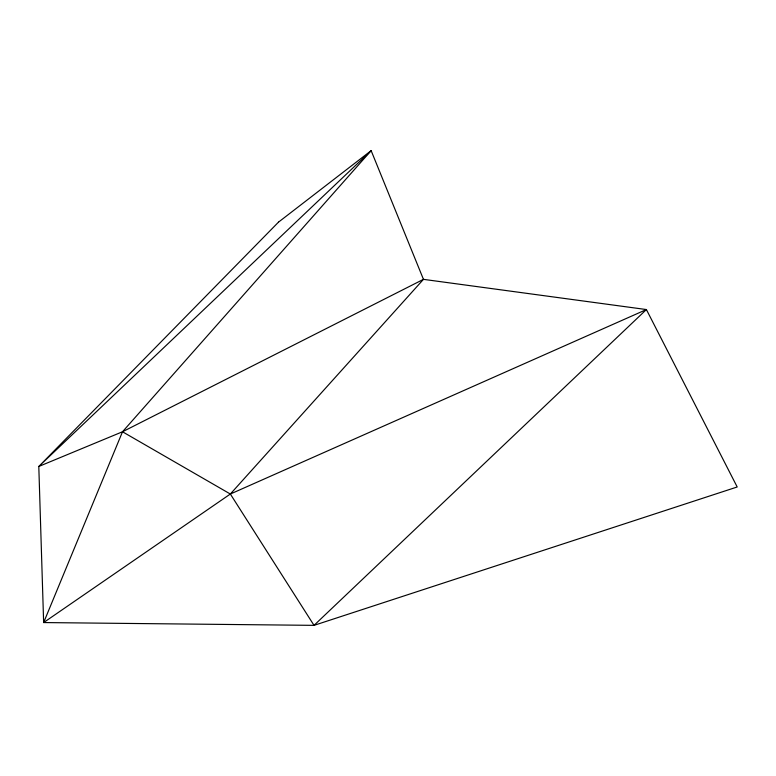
<?xml version="1.0" encoding="UTF-8"?>
<svg xmlns="http://www.w3.org/2000/svg" width="776" height="776" viewBox="0 0 776 776"><rect width="100%" height="100%" fill="white"/><g stroke="black" fill="none" stroke-linecap="round" stroke-linejoin="round"><path stroke-width="1.16" d="M122.501 431.766L43.64 622.565L314.028 625.359L737.2 486.979L646.398 309.556L423.454 279.35L122.501 431.766L38.8 466.463L43.64 622.565L230.346 494.031L646.398 309.556L314.028 625.359L230.346 494.031L122.501 431.766L371.141 150.641L423.454 279.35L230.346 494.031M278.487 222.149L38.8 466.463L371.141 150.641L278.487 222.149"/></g></svg>
